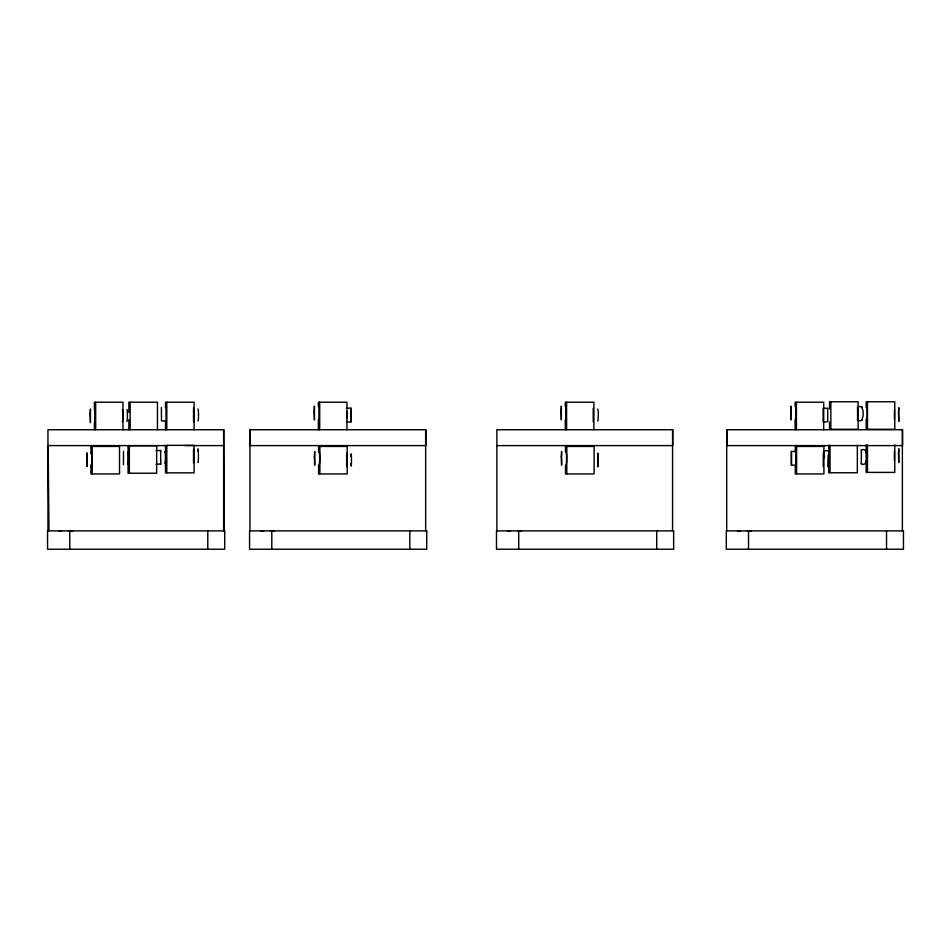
<?xml version="1.0" encoding="UTF-8"?>
<svg xmlns="http://www.w3.org/2000/svg" width="951" height="951" viewBox="0 0 951 951"><rect width="100%" height="100%" fill="white"/><g stroke="black" fill="none" stroke-linecap="round" stroke-linejoin="round"><path stroke-width="1.43" d="M346.663 418.499L346.663 411.617M350.871 456.528C351.644 444.973 351.644 474.953 350.871 463.41M894.439 419.391L894.439 409.667M894.427 460.546L894.427 450.822M165.022 452.533C165.807 445.948 165.807 468.855 165.022 462.269M197.879 451.261C198.319 441.228 198.783 466.061 197.951 462.091M823.958 452.795L824.184 450.774L828.761 450.774L828.761 464.54L828.606 463.613M91.427 453.746C92.271 449.775 91.807 474.608 91.355 464.575M122.275 409.548C123.024 408.205 123.024 422.815 122.275 421.471M126.863 409.548C127.6 408.205 127.6 422.815 126.863 421.471M127.933 452.153C128.67 450.798 128.67 465.419 127.933 464.064M160.505 451.452L160.671 450.524L156.083 450.524M197.951 409.025C198.7 407.67 198.7 422.292 197.951 420.936M319.108 452.367C319.857 451.012 319.857 465.621 319.108 464.278M346.651 466.608L346.651 453.318M566.035 452.367C566.772 451.012 566.772 465.621 566.035 464.278M597.727 409.096C598.464 407.753 598.464 422.363 597.727 421.02M857.422 407.67C865.089 400.537 865.089 426.714 857.422 419.581M861.998 407.67L862.165 406.743M866.575 407.67C867.324 406.315 867.324 420.936 866.575 419.581M161.408 407.432L161.492 420.96L166.068 420.96L165.985 407.432M156.083 464.278L160.755 464.052L160.671 450.524M193.54 421.864L193.54 408.098M193.529 463.006L193.529 449.252M318.93 406.374L319.013 419.902L318.847 418.975M346.378 408.181L350.967 408.181L350.967 421.935L346.378 421.935M350.967 421.935L350.967 408.181M593.222 408.419L593.222 421.709M795.654 406.374L795.737 419.902M791.422 451.44L791.422 465.194L795.999 465.194L796.32 458.323L795.999 451.44L791.422 451.44L791.422 465.194M795.999 451.44L795.999 465.194M827.608 408.419L823.114 408.181L823.114 421.935L827.774 421.709L827.691 408.181M828.761 450.774L828.737 445.258M857.576 420.508L857.576 406.743M861.249 450.31C868.845 444.961 868.845 468.938 861.249 463.601M861.333 463.826L861.333 450.073M68.52 531.122L72.561 530.884M270.524 531.122L274.577 530.884M517.451 531.122L521.493 530.884M747.26 531.122L751.302 530.884M47.954 445.603L167.542 445.603M185.255 445.603L223.818 445.603L224.305 530.884M249.958 445.603L425.846 445.603L425.846 429.745L249.958 429.745L249.958 530.884M496.886 445.603L672.773 445.603L672.773 429.745L496.886 429.745L496.886 530.884M726.695 445.603L902.57 445.603L902.57 429.745L726.695 429.745L726.695 530.884M737.572 530.884L740.389 531.122M507.763 530.884L510.58 531.122M260.847 530.884L263.665 531.122M58.831 530.884L61.649 531.122M862.165 420.508L861.998 419.581M824.184 450.774L824.505 457.657M823.304 453.092L823.209 466.608M827.798 466.608L828.107 455.101M160.671 464.278L160.505 463.363M123.511 451.226L123.428 464.754M48.132 445.603L48.965 530.884M902.38 429.745L902.38 530.884M894.76 444.878L894.76 472.397L866.159 472.397L866.159 444.878M886.522 530.884L886.522 549.226M867.478 401.774L867.478 429.293M867.455 444.878L867.455 472.397M866.183 407.563L866.183 401.774L894.784 401.774L894.784 429.293L866.183 429.293L866.183 419.153M857.338 445.258L857.338 472.766L828.737 472.766L828.737 464.088M830.829 401.774L830.829 429.293M830.033 445.258L830.033 472.766M829.534 409.013L829.534 401.774L858.135 401.774L858.135 429.293L829.534 429.293L829.534 422.054M823.709 429.745L823.709 402.225L795.107 402.225L795.107 406.564M796.605 446.423L796.605 473.931M796.403 402.225L796.403 429.745M795.309 452.212L795.309 446.423L823.911 446.423L823.911 473.931L795.309 473.931L795.309 465.241M795.107 419.605L795.107 429.745M748.52 530.884L748.52 549.226M726.885 429.745L726.885 445.603M672.571 429.745L672.571 530.884M656.713 530.884L656.713 549.226M593.899 429.745L593.899 402.225L565.298 402.225L565.298 406.564M566.796 446.423L566.796 473.931M566.594 402.225L566.594 429.745M565.5 452.212L565.5 446.423L594.102 446.423L594.102 473.931L565.5 473.931L565.5 465.241M565.298 419.605L565.298 429.745M518.723 530.884L518.723 549.226M425.656 429.745L425.656 530.884M409.798 530.884L409.798 549.226M346.972 429.745L346.972 402.225L318.371 402.225L318.371 406.564M319.881 446.423L319.881 473.931M319.679 402.225L319.679 429.745M318.585 452.212L318.585 446.423L347.186 446.423L347.186 473.931L318.585 473.931L318.585 465.241M318.371 419.605L318.371 429.745M271.796 530.884L271.796 549.226M250.161 429.745L250.161 445.603M223.818 445.603L223.818 429.745L47.954 429.745L47.954 530.884M223.64 429.745L223.64 530.884M207.782 530.884L207.782 549.226M194.111 429.745L194.111 402.225L165.51 402.225L165.51 408.015M166.805 402.225L166.805 429.745M166.794 472.849L166.794 445.33L194.087 445.33L194.087 472.849L165.498 472.849L165.498 445.33M165.51 421.055L165.51 429.745M157.462 429.745L157.462 402.225L128.872 402.225L128.872 412.365M130.168 402.225L130.168 429.745M129.372 445.71L129.372 473.218M128.872 419.605L128.872 429.745M122.976 429.745L122.976 402.225L94.375 402.225L94.375 409.465M95.671 402.225L95.671 429.745M94.375 422.494L94.375 429.745M92.211 446.423L92.211 473.931M90.916 453.663L90.916 446.423L119.517 446.423L119.517 473.931L90.916 473.931L90.916 465.241M69.78 530.884L69.78 549.226M86.696 457.93L87.005 466.584L87.005 452.831L86.696 457.93M90.131 414.077L90.44 422.731L90.44 408.978L90.131 414.077M94.708 414.077L95.017 422.731L95.017 408.978L94.708 414.077M314.115 411.236L314.436 419.902L314.436 406.148L314.115 411.236M314.377 456.539L314.698 465.194L314.698 451.44L314.377 456.539M561.042 411.236L561.352 419.902L561.352 406.148L561.042 411.236M561.304 456.539L561.613 465.194L561.613 451.44L561.304 456.539M565.619 411.236L565.94 419.902L565.94 406.148L565.619 411.236M597.763 458.18L598.072 466.846L598.072 453.092L597.763 458.18M790.852 411.236L791.161 419.902L791.161 406.148L790.852 411.236M898.469 412.746L898.79 421.412L898.79 407.646L898.469 412.746M898.469 453.9L898.778 462.555L898.778 448.801L898.469 453.9M156.665 445.71L128.076 445.71L128.076 473.218L156.665 473.218L156.665 445.71M224.709 530.884L47.55 530.884L47.55 549.226L224.709 549.226L224.709 530.884M426.726 530.884L249.566 530.884L249.566 549.226L426.726 549.226L426.726 530.884M673.641 530.884L496.481 530.884L496.481 549.226L673.641 549.226L673.641 530.884M903.45 530.884L726.291 530.884L726.291 549.226L903.45 549.226L903.45 530.884"/></g></svg>
